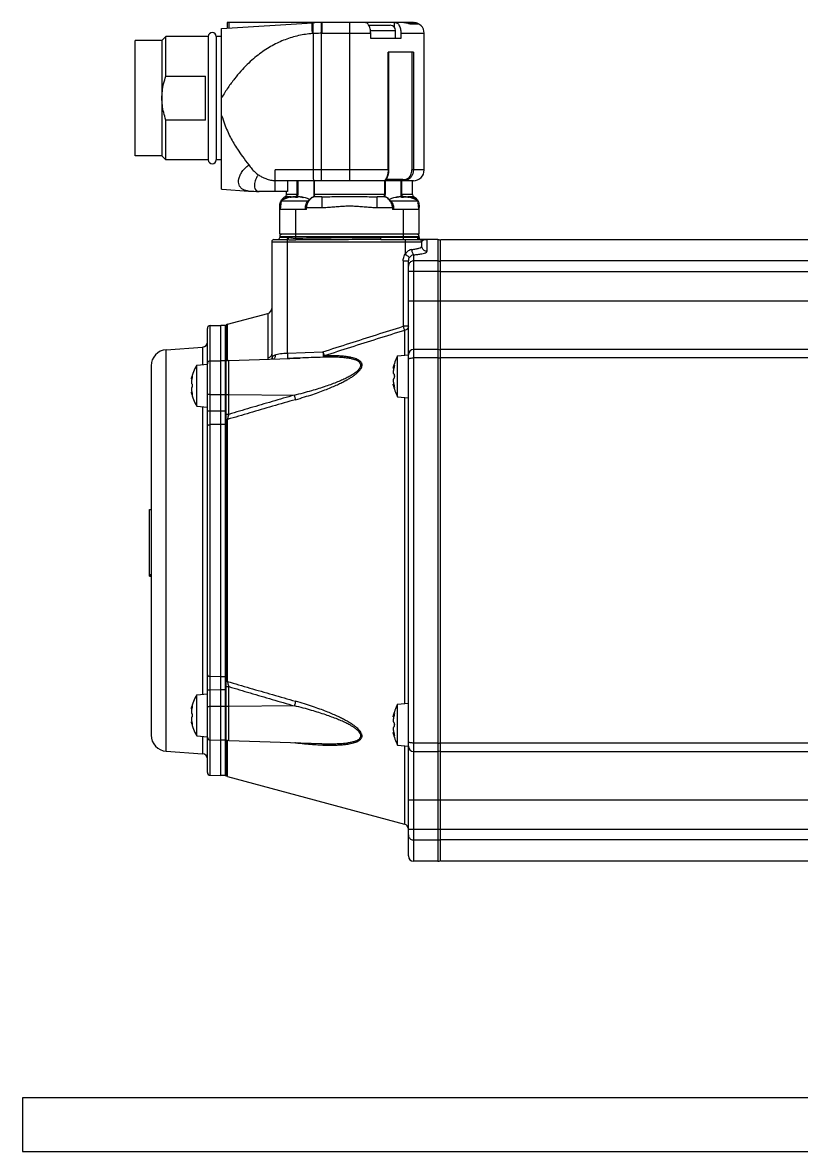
# Model space of a CAD drawing. Header units: millimetres. Extents: x -3388 to 4307, y 243 to 4457.
# Drawn here: x -305.5 to -160.1, y 1055.5 to 1266.1 of the extents above; entities that cross this region are included whole.
import ezdxf

# ---------------------------------------------------------------- set-up
doc = ezdxf.new("R2010")
doc.units = ezdxf.units.MM

msp = doc.modelspace()

# ---------------------------------------------------------------- linework, layer by layer
at = {"color": 7, "linetype": 'Continuous'}
for p, q in [((-268.34949, 1264.99707), (-251.42124, 1266.04027)), ((-235.93513, 1266.09707), (-267.34949, 1266.09707)), ((-267.34949, 1266.09707), (-267.34949, 1265.05882)), ((-232.5495, 1266.09707), (-235.90874, 1266.09707)), ((-268.34949, 1234.99727), (-268.34949, 1264.99707)), ((-240.87449, 1265.59707), (-236.8745, 1265.59707)), ((-240.53101, 1263.09707), (-240.53101, 1264.09707)), ((-235.87449, 1263.09707), (-235.87449, 1264.59707)), ((-234.90185, 1264.09707), (-234.90185, 1263.09707)), ((-231.77237, 1265.86931), (-233.18244, 1265.86931)), ((-230.54949, 1238.59707), (-230.54949, 1264.09707)), ((-279.49949, 1262.74707), (-284.49949, 1262.74707)), ((-284.49949, 1241.24707), (-284.49949, 1262.74707)), ((-279.49949, 1262.74707), (-278.74949, 1263.49707)), ((-279.49949, 1262.74707), (-279.49949, 1241.24707)), ((-270.84949, 1263.49707), (-278.74949, 1263.49707)), ((-278.74949, 1256.0821), (-278.74949, 1263.49707)), ((-270.84949, 1263.49707), (-270.84949, 1240.49707)), ((-268.34949, 1263.49707), (-269.34949, 1263.49707)), ((-269.34949, 1263.49707), (-269.34949, 1240.49707)), ((-234.90185, 1263.09707), (-240.53101, 1263.09707)), ((-232.56357, 1260.59707), (-237.27896, 1260.59707)), ((-237.18248, 1260.59707), (-237.18248, 1238.59707)), ((-278.74949, 1256.0821), (-271.34949, 1256.0821)), ((-271.34949, 1247.91204), (-271.34949, 1256.0821)), ((-271.34949, 1247.91204), (-278.74949, 1247.91204)), ((-278.74949, 1240.49707), (-278.74949, 1247.91204)), ((-279.49949, 1241.24707), (-284.49949, 1241.24707)), ((-279.49949, 1241.24707), (-278.74949, 1240.49707)), ((-270.84949, 1240.49707), (-278.74949, 1240.49707)), ((-268.34949, 1240.49707), (-269.34949, 1240.49707)), ((-258.34949, 1234.59707), (-258.34951, 1238.59707)), ((-237.94817, 1236.59707), (-258.34949, 1236.59707)), ((-256.07803, 1236.59707), (-256.07803, 1234.59707)), ((-237.83465, 1236.62386), (-234.9098, 1236.62386)), ((-232.54968, 1236.59707), (-234.74666, 1236.59707)), ((-232.74949, 1233.99707), (-232.74949, 1236.59707)), ((-268.27261, 1234.99195), (-263.34463, 1234.66349)), ((-256.07803, 1234.59707), (-261.34949, 1234.59707)), ((-256.24949, 1233.99707), (-256.24949, 1234.59707)), ((-257.25951, 1232.84707), (-257.39949, 1231.24707)), ((-257.25951, 1232.84707), (-252.18195, 1232.84707)), ((-255.49949, 1233.59707), (-254.78268, 1233.59707)), ((-255.34439, 1233.50722), (-255.34439, 1233.56548)), ((-253.4546, 1233.50722), (-253.4546, 1233.56548)), ((-249.65919, 1233.59707), (-251.12958, 1233.59707)), ((-237.86923, 1233.59707), (-239.3398, 1233.59707)), ((-236.8172, 1232.84707), (-231.73948, 1232.84707)), ((-235.54439, 1233.50722), (-235.54439, 1233.56548)), ((-234.21631, 1233.59707), (-233.49949, 1233.59707)), ((-233.6546, 1233.50722), (-233.6546, 1233.56548)), ((-231.73948, 1232.84707), (-231.59949, 1231.24707)), ((-257.49949, 1226.59707), (-257.49949, 1231.87653)), ((-252.53067, 1231.24707), (-257.49949, 1231.24707)), ((-252.73067, 1231.24707), (-252.73067, 1231.59707)), ((-231.49949, 1231.24707), (-236.46832, 1231.24707)), ((-236.26832, 1231.59707), (-236.26832, 1231.24707)), ((-231.49949, 1226.59707), (-231.49949, 1231.87653)), ((-257.5, 1226.19707), (-257.5, 1225.99707)), ((-231.49949, 1226.59707), (-257.49949, 1226.59707)), ((-231.5, 1225.93869), (-231.5, 1226.19707)), ((-259, 1225.19707), (-259, 1204.30003)), ((-258.6, 1225.59707), (-256.21569, 1225.59707)), ((-238.63246, 1225.59707), (-231.30581, 1225.59707)), ((-228, 1225.59707), (-231.1, 1225.59707)), ((-231, 1224.39967), (-231, 1225.19707)), ((-65, 1225.57194), (-227.5, 1225.57194)), ((-227.5, 1109.62244), (-227.5, 1225.57169)), ((-233.5, 1110.59731), (-233.5, 1221.65809)), ((-267.25882, 1209.79567), (-259.74118, 1211.81001)), ((-271, 1126.14961), (-271, 1209.04453)), ((-270.51309, 1209.54436), (-268.5, 1209.59707)), ((-267.69476, 1209.57598), (-268.5, 1209.59707)), ((-268.5, 1125.59707), (-268.5, 1209.59707)), ((-267.25882, 1209.79567), (-267.5, 1209.69577)), ((-267.5, 1125.49872), (-267.5, 1209.69542)), ((-278.70927, 1205.05798), (-271.93024, 1205.53202)), ((-228, 1205.09707), (-232.5, 1205.09707)), ((-65.5, 1205.09707), (-227.5, 1205.09707)), ((-270.51309, 1202.94995), (-268.5, 1203.00266)), ((-267.69476, 1202.98158), (-268.5, 1203.00266)), ((-267.0349, 1203.03636), (-253.68538, 1203.50254)), ((-256.07853, 1204.41836), (-249.43801, 1204.64962)), ((-235.5, 1203.92209), (-233.5, 1204.09707)), ((-235.5, 1196.27205), (-235.5, 1203.92209)), ((-281.5, 1202.06529), (-281.5, 1133.12885)), ((-273, 1202.18124), (-271, 1202.35621)), ((-273, 1194.53119), (-273, 1202.18124)), ((-236.21948, 1201.58527), (-236.33404, 1201.58527)), ((-273.90906, 1199.59413), (-273.99279, 1199.59413)), ((-236.21948, 1198.60887), (-236.33404, 1198.60887)), ((-273.90907, 1197.1183), (-273.99279, 1197.1183)), ((-273, 1194.53119), (-271, 1194.35621)), ((-235.5, 1196.27205), (-233.5, 1196.09707)), ((-281.8, 1175.24477), (-281.5, 1175.24477)), ((-281.8, 1163.09707), (-281.8, 1175.24477)), ((-281.8, 1163.09707), (-281.5, 1163.09707)), ((-281.8, 1162.7704), (-281.8, 1163.09116)), ((-281.8, 1162.99491), (-281.5, 1162.99491)), ((-281.8, 1162.91521), (-281.5, 1162.91521)), ((-281.8, 1162.85249), (-281.5, 1162.85249)), ((-281.8, 1162.80716), (-281.5, 1162.80716)), ((-281.8, 1162.77965), (-281.5, 1162.77965)), ((-281.8, 1162.7704), (-281.5, 1162.7704)), ((-273, 1140.66295), (-271, 1140.83792)), ((-273, 1133.0129), (-273, 1140.66295)), ((-273.90906, 1138.07584), (-273.99279, 1138.07584)), ((-235.5, 1138.92209), (-233.5, 1139.09707)), ((-235.5, 1131.27205), (-235.5, 1138.92209)), ((-273.90907, 1135.60001), (-273.99279, 1135.60001)), ((-236.21948, 1136.58527), (-236.33404, 1136.58527)), ((-236.21948, 1133.60887), (-236.33404, 1133.60887)), ((-273, 1133.0129), (-271, 1132.83792)), ((-270.51309, 1132.24419), (-268.5, 1132.19148)), ((-267.69476, 1132.21256), (-268.5, 1132.19148)), ((-267.0349, 1132.15778), (-249.73033, 1131.55349)), ((-249.7178, 1131.55305), (-249.71595, 1131.55299)), ((-235.5, 1131.27205), (-233.5, 1131.09707)), ((-278.70927, 1130.13615), (-271.93024, 1129.66212)), ((-232.5, 1130.09707), (-228, 1130.09707)), ((-227.5, 1130.09707), (-65.5, 1130.09707)), ((-270.51309, 1125.64978), (-268.5, 1125.59707)), ((-267.69476, 1125.61816), (-268.5, 1125.59707)), ((-267.25883, 1125.39847), (-267.5, 1125.49837)), ((-267.25883, 1125.39847), (-234.24118, 1116.55142)), ((-228, 1109.59707), (-232.5, 1109.59707)), ((-65, 1109.6222), (-227.5, 1109.6222))]:
    msp.add_line(p, q, dxfattribs=at)
at = {"color": 9, "linetype": 'Continuous'}
for p, q in [((-266.9449, 1265.08363), (-266.9449, 1266.09707)), ((-249.576, 1264.09707), (-249.576, 1266.09707)), ((-244.49949, 1266.09707), (-244.49949, 1236.59707)), ((-236.05991, 1265.17406), (-236.05991, 1266.09707)), ((-233.77802, 1266.03376), (-233.77802, 1266.09707)), ((-233.62931, 1265.99664), (-233.6304, 1265.9929)), ((-232.57001, 1266.09707), (-232.57001, 1265.86931)), ((-232.35897, 1265.86931), (-232.33359, 1266.08308)), ((-251.29612, 1264.05015), (-251.29612, 1238.59707)), ((-249.70174, 1236.59707), (-249.70174, 1264.09698)), ((-249.576, 1264.09703), (-240.53101, 1264.09707)), ((-240.56506, 1264.59707), (-235.87449, 1264.59707)), ((-234.90185, 1264.09707), (-230.54949, 1264.09707)), ((-231.62322, 1265.82912), (-233.04981, 1265.82912)), ((-237.27896, 1238.59707), (-237.27896, 1260.59707)), ((-232.84602, 1260.59707), (-232.84602, 1238.59707)), ((-232.56357, 1260.59707), (-232.56357, 1238.59707)), ((-237.18248, 1238.59707), (-258.34951, 1238.59707)), ((-230.54949, 1238.59707), (-232.84602, 1238.59707)), ((-254.23582, 1233.99707), (-254.23582, 1236.59707)), ((-254.08919, 1233.99707), (-254.08919, 1236.59707)), ((-251.16434, 1236.59707), (-251.16434, 1233.99707)), ((-251.07722, 1236.59707), (-251.07722, 1233.99707)), ((-237.92177, 1233.99707), (-237.92177, 1236.59848)), ((-237.83465, 1236.62386), (-237.83465, 1233.99707)), ((-234.51098, 1236.79707), (-237.69224, 1236.79707)), ((-234.9098, 1236.62386), (-234.9098, 1233.99707)), ((-234.76317, 1236.59848), (-234.76317, 1233.99707)), ((-254.23582, 1233.99707), (-256.24949, 1233.99707)), ((-255.58698, 1233.46536), (-255.58698, 1233.49883)), ((-255.49084, 1233.52638), (-255.49084, 1233.47789)), ((-254.08919, 1233.99707), (-254.23582, 1233.99709)), ((-253.30815, 1233.47785), (-253.30815, 1233.52638)), ((-253.21201, 1233.49883), (-253.21201, 1233.46533)), ((-237.83465, 1233.99707), (-251.16434, 1233.99707)), ((-249.65919, 1233.59707), (-249.65919, 1231.59707)), ((-239.33978, 1231.59707), (-239.33978, 1233.59707)), ((-235.78698, 1233.46536), (-235.78698, 1233.49883)), ((-235.69084, 1233.52638), (-235.69084, 1233.47789)), ((-232.74949, 1233.99707), (-234.9098, 1233.99707)), ((-233.50815, 1233.47785), (-233.50815, 1233.52638)), ((-233.41201, 1233.49883), (-233.41201, 1233.46533)), ((-257.49949, 1231.59707), (-257.36887, 1231.59707)), ((-254.5, 1225.88064), (-254.49949, 1231.24707)), ((-252.73067, 1231.59707), (-249.65919, 1231.59707)), ((-252.53067, 1231.24707), (-252.53067, 1231.59707)), ((-239.3398, 1231.59707), (-236.26832, 1231.59707)), ((-236.46832, 1231.59707), (-236.46832, 1231.24707)), ((-234.49949, 1231.24707), (-234.5, 1225.59707)), ((-231.63012, 1231.59707), (-231.49949, 1231.59707)), ((-257.5, 1226.19707), (-231.5, 1226.19707)), ((-256.01386, 1225.99707), (-257.5, 1225.99707)), ((-231.83596, 1225.99707), (-238.63246, 1225.99679)), ((-238.63246, 1225.59707), (-238.63246, 1225.99707)), ((-259, 1225.19707), (-231, 1225.19707)), ((-256.07853, 1204.41836), (-256.07853, 1225.19707)), ((-254.49997, 1225.88064), (-254.49458, 1225.53893)), ((-234.07853, 1225.19707), (-234.07853, 1222.87144)), ((-230, 1223.41291), (-230, 1225.59707)), ((-228, 1225.59707), (-228, 1109.59707)), ((-232.5, 1109.59707), (-232.5, 1222.76415)), ((-234.47382, 1221.65809), (-233.5, 1221.65809)), ((-234.47382, 1221.65808), (-234.47382, 1209.42812)), ((-233.5, 1219.68431), (-227.5, 1219.68431)), ((-228, 1221.6363), (-232.5, 1221.6363)), ((-65.5, 1221.61117), (-227.5, 1221.61117)), ((-227.5, 1219.65918), (-65, 1219.65918)), ((-65, 1214.09707), (-233.5, 1214.09707)), ((-259.74118, 1211.81001), (-259.74118, 1203.51531)), ((-270.51309, 1125.64978), (-270.51309, 1209.54436)), ((-267.69476, 1209.57598), (-267.69476, 1125.61816)), ((-267.25882, 1203.00196), (-267.25882, 1209.79567)), ((-233.5, 1209.42836), (-234.47382, 1209.42836)), ((-234.24118, 1208.65155), (-234.24118, 1204.03222)), ((-278.70927, 1130.13615), (-278.70927, 1205.05798)), ((-271.93024, 1205.53202), (-271.93024, 1202.27483)), ((-267.0349, 1192.99057), (-267.0349, 1203.03636)), ((-228, 1203.53265), (-232.5, 1203.53265)), ((-65.5, 1203.53265), (-227.5, 1203.53265)), ((-236.18356, 1201.73171), (-236.29691, 1201.73171)), ((-236.19476, 1202.07258), (-236.12297, 1202.07258)), ((-273.87802, 1199.74058), (-273.95682, 1199.74058)), ((-273.87802, 1200.01532), (-273.82774, 1200.01532)), ((-273.95682, 1196.97185), (-273.87802, 1196.97185)), ((-273.82777, 1196.6971), (-273.87802, 1196.6971)), ((-270.51309, 1196.72221), (-268.5, 1196.70857)), ((-268.5, 1196.70857), (-267.69476, 1196.71402)), ((-267.0349, 1196.69984), (-254.78138, 1196.58909)), ((-236.29691, 1198.46243), (-236.18356, 1198.46243)), ((-236.12287, 1198.12156), (-236.19476, 1198.12156)), ((-271.93024, 1194.4376), (-271.93024, 1140.75654)), ((-234.24118, 1196.16191), (-234.24118, 1139.03222)), ((-268.5, 1193.56208), (-270.51309, 1193.57573)), ((-267.69476, 1193.56754), (-268.5, 1193.56208)), ((-268.5, 1191.10639), (-270.51309, 1191.07688)), ((-267.69476, 1191.09459), (-268.5, 1191.10639)), ((-267.25882, 1143.1557), (-267.25882, 1192.03855)), ((-270.51309, 1144.11726), (-268.5, 1144.08775)), ((-268.5, 1144.08775), (-267.69476, 1144.09955)), ((-267.0349, 1132.15778), (-267.0349, 1142.2038)), ((-270.51309, 1141.61841), (-268.5, 1141.63206)), ((-268.5, 1141.63206), (-267.69476, 1141.6266)), ((-273.87802, 1138.22229), (-273.95682, 1138.22229)), ((-273.87802, 1138.49703), (-273.82774, 1138.49703)), ((-268.5, 1138.48557), (-270.51309, 1138.47193)), ((-267.69476, 1138.48012), (-268.5, 1138.48557)), ((-254.78064, 1138.60505), (-267.0349, 1138.4943)), ((-273.95682, 1135.45356), (-273.87802, 1135.45356)), ((-236.18356, 1136.73171), (-236.29691, 1136.73171)), ((-236.19476, 1137.07258), (-236.12297, 1137.07258)), ((-273.82777, 1135.17882), (-273.87802, 1135.17882)), ((-236.29691, 1133.46243), (-236.18356, 1133.46243)), ((-271.93024, 1132.91931), (-271.93024, 1129.66212)), ((-267.25883, 1125.39847), (-267.25883, 1132.19218)), ((-236.12287, 1133.12156), (-236.19476, 1133.12156)), ((-234.24118, 1131.16191), (-234.24118, 1116.55142)), ((-228, 1131.66149), (-232.5, 1131.66149)), ((-65.5, 1131.66149), (-227.5, 1131.66149)), ((-233.5, 1121.09707), (-65, 1121.09707)), ((-227.5, 1115.50983), (-233.5, 1115.50983)), ((-65, 1115.53496), (-227.5, 1115.53496)), ((-228, 1113.55784), (-232.5, 1113.55784)), ((-65.5, 1113.58297), (-227.5, 1113.58297))]:
    msp.add_line(p, q, dxfattribs=at)
for p, q in [((-45.5, 1065.46307), (-305.5, 1065.46307)), ((-305.5, 1065.46307), (-305.5, 1055.46307)), ((-305.5, 1055.46307), (-45.5, 1055.46307))]:
    msp.add_line(p, q)
at = {"color": 7, "linetype": 'Continuous'}
for centre, radius, start, end in [((-249.576, 1236.09707), 30, 90, 93.5263729), ((-232.54949, 1264.09707), 2, 0, 90), ((-270.09949, 1263.49707), 0.75, 0, 180), ((-236.87449, 1264.59707), 1, 0, 90), ((-270.09949, 1240.49707), 0.75, 180, 0), ((-232.54949, 1238.59707), 2, 270, 0), ((-261.34949, 1264.59707), 30, 266.1867677, 270), ((-255.49949, 1231.59707), 2, 153.6269051, 180), ((-254.39949, 1228.13475), 5.51231, 99.8701103, 121.2545789), ((-255.49949, 1231.59707), 2, 90, 132.6173678), ((-256.64949, 1233.99707), 0.4, 297.7685291, 0), ((-254.39949, 1228.13475), 5.51231, 63.8233816, 80.1298897), ((-234.59949, 1228.13475), 5.51231, 99.8701103, 116.1733781), ((-234.59949, 1228.13475), 5.51231, 58.7454211, 80.1298897), ((-233.49949, 1231.59707), 2, 47.3791461, 90), ((-232.34949, 1233.99707), 0.4, 180, 242.2314709), ((-233.49949, 1231.59707), 2, 360, 26.3766366), ((-257.9, 1225.99707), 0.4, 270, 0), ((-257.1, 1226.19707), 0.4, 90.0001541, 180), ((-231.9, 1226.19707), 0.4, 0, 90), ((-231.1, 1225.99707), 0.4, 180, 270), ((-231.1, 1225.93869), 0.4, 179.9999959, 247.9756872), ((-258.6, 1225.19707), 0.4, 90, 180), ((-231.4, 1225.19707), 0.4, 0, 77.5076612), ((-228, 1224.59707), 1, 60, 90), ((-260, 1212.77594), 1, 285.0000102, 0), ((-270.5, 1209.04453), 0.5, 91.5000758, 180), ((-267.7, 1209.37605), 0.2, 0, 88.499895), ((-278.5, 1202.06529), 3, 94, 180), ((-272, 1206.52958), 1, 273.9999969, 359.9999557), ((-232.5, 1204.09707), 1, 90, 180), ((-228, 1204.09707), 1, 60, 90), ((-270.5, 1202.45012), 0.5, 91.5000031, 180), ((-267.7, 1202.78164), 0.2, 0, 88.4999933), ((-267, 1202.03697), 1, 92.0000212, 120), ((-228.47368, 1200.09707), 8, 151.4368009, 169.2791334), ((-266.89964, 1198.35621), 7.20036, 147.9116467, 170.1002867), ((-228.47368, 1200.09707), 8, 190.7208666, 208.5631991), ((-266.89964, 1198.35621), 7.20036, 189.8997133, 212.0883533), ((-266.89964, 1136.83792), 7.20036, 147.9116467, 170.1002867), ((-228.47368, 1135.09707), 8, 151.4368009, 169.2791334), ((-266.89964, 1136.83792), 7.20036, 189.8997133, 212.0883533), ((-228.47368, 1135.09707), 8, 190.7208666, 208.5631991), ((-278.5, 1133.12885), 3, 180, 266), ((-270.5, 1132.74402), 0.5, 180, 268.4999969), ((-267.7, 1132.4125), 0.2, 271.5000067, 0), ((-267, 1133.15717), 1, 240, 267.9999788), ((-272, 1128.66455), 1, 0.0000443, 86.0000031), ((-232.5, 1131.09707), 1, 180.0000326, 270), ((-228, 1131.09707), 1, 270, 296.4544101), ((-270.5, 1126.14961), 0.5, 180, 268.4999661), ((-267.7, 1125.81809), 0.2, 271.5001075, 0), ((-234.5, 1115.5855), 1, 0, 75), ((-232.5, 1110.59707), 1, 180.0000283, 270), ((-228, 1110.59707), 1, 270, 300)]:
    msp.add_arc(centre, radius, start, end, dxfattribs=at)
at = {"color": 9, "linetype": 'Continuous'}
for points in [[(-251.4045, 1264.04239), (-251.43902, 1264.54605), (-251.46234, 1265.01678), (-251.47303, 1265.42851), (-251.46996, 1265.75298), (-251.45251, 1265.9648), (-251.42124, 1266.04027)], [(-251.30511, 1266.04723), (-251.32579, 1265.99575), (-251.33963, 1265.84713), (-251.346, 1265.60905), (-251.34458, 1265.29339), (-251.33544, 1264.91567), (-251.31903, 1264.49438), (-251.29613, 1264.05015)], [(-249.70174, 1264.09679), (-249.70374, 1264.53999), (-249.70559, 1264.95084), (-249.70726, 1265.32285), (-249.70869, 1265.64046), (-249.7098, 1265.88769), (-249.71049, 1266.04343), (-249.71072, 1266.09676)], [(-233.6304, 1265.99286), (-233.86203, 1266.05032), (-234.10129, 1266.08531), (-234.34506, 1266.09707)], [(-233.35139, 1265.90289), (-233.4018, 1265.91951), (-233.51133, 1265.9555), (-233.6304, 1265.99286)], [(-231.78309, 1265.92991), (-231.93591, 1265.99201), (-232.11849, 1266.04517), (-232.33359, 1266.08308)], [(-231.62322, 1265.82912), (-231.62951, 1265.84156), (-231.68615, 1265.87931), (-231.78309, 1265.92991)], [(-251.4045, 1264.04239), (-252.69527, 1263.89614), (-253.97761, 1263.65792), (-255.24517, 1263.32773), (-256.49154, 1262.9062), (-257.71258, 1262.39386), (-258.91192, 1261.7875), (-260.0944, 1261.08115), (-261.26435, 1260.26658), (-262.42736, 1259.33182), (-263.5899, 1258.26036), (-264.7588, 1257.03038), (-265.94298, 1255.61126), (-267.14377, 1253.97413), (-268.3495, 1252.10598)], [(-251.29612, 1264.05015), (-251.33207, 1264.04785), (-251.3682, 1264.0452), (-251.4045, 1264.04239)], [(-249.70174, 1264.09679), (-250.26212, 1264.08955), (-250.78755, 1264.07387), (-251.29612, 1264.05015)], [(-249.70174, 1264.09698), (-249.65976, 1264.09698), (-249.61784, 1264.09698), (-249.576, 1264.09703)], [(-233.21966, 1265.86176), (-233.3041, 1265.88758), (-233.35139, 1265.90289)], [(-233.04981, 1265.82912), (-233.09282, 1265.83253), (-233.14921, 1265.84328), (-233.21966, 1265.86176)], [(-233.18221, 1265.86929), (-233.13638, 1265.86476), (-233.04982, 1265.82912)], [(-231.7724, 1265.86932), (-231.74146, 1265.8677), (-231.62322, 1265.82912)], [(-268.3495, 1248.77147), (-267.81528, 1247.18948), (-267.28177, 1245.8705), (-266.7029, 1244.66762), (-266.10097, 1243.58907), (-265.38523, 1242.4564), (-264.44997, 1241.118), (-263.2795, 1239.52785)], [(-263.34463, 1234.66349), (-263.95641, 1234.77346), (-264.47946, 1235.01988), (-264.84836, 1235.35938), (-265.09382, 1235.80235), (-265.19647, 1236.34306), (-265.13786, 1236.95415), (-264.90841, 1237.61691), (-264.50718, 1238.29694), (-263.94671, 1238.95428), (-263.2795, 1239.52785)], [(-263.2795, 1239.52785), (-262.70317, 1238.79882), (-262.15354, 1238.21858), (-261.51449, 1237.70167)], [(-251.29612, 1238.59707), (-251.29346, 1238.15203), (-251.2856, 1237.7293), (-251.27293, 1237.35009), (-251.2561, 1237.03341), (-251.23595, 1236.79513), (-251.21348, 1236.64721), (-251.18983, 1236.59707)], [(-237.27896, 1238.59707), (-237.28772, 1238.3456), (-237.31362, 1238.09771), (-237.35526, 1237.85796), (-237.41032, 1237.63072), (-237.4756, 1237.42026), (-237.54736, 1237.23027), (-237.62168, 1237.06357), (-237.69485, 1236.92191), (-237.76375, 1236.80581), (-237.82598, 1236.71504), (-237.87916, 1236.64973), (-237.92073, 1236.61029), (-237.94817, 1236.59707)], [(-234.51098, 1236.79707), (-234.11878, 1236.83568), (-233.68903, 1236.99203), (-233.31806, 1237.2801), (-233.05191, 1237.6699), (-232.90097, 1238.10065), (-232.84602, 1238.59707)], [(-232.56357, 1238.59707), (-232.57679, 1238.34582), (-232.61655, 1238.0981), (-232.6827, 1237.85851), (-232.77471, 1237.63147), (-232.89155, 1237.4211), (-233.03148, 1237.23115), (-233.19212, 1237.06457), (-233.37135, 1236.9228), (-233.56755, 1236.80633), (-233.7802, 1236.71512), (-234.00837, 1236.64958), (-234.25061, 1236.61017), (-234.50536, 1236.59707)], [(-261.51449, 1237.70166), (-261.83363, 1237.15431), (-262.06706, 1236.59724), (-262.20226, 1236.06104), (-262.23198, 1235.57508), (-262.15469, 1235.16595), (-261.97453, 1234.85613), (-261.70122, 1234.66283), (-261.34949, 1234.59707)], [(-261.51449, 1237.70167), (-260.90157, 1237.34393), (-260.08766, 1236.9752), (-259.21821, 1236.71517), (-258.34951, 1236.59723)], [(-234.51098, 1236.79707), (-234.51057, 1236.72166), (-234.5094, 1236.65792), (-234.50758, 1236.61324), (-234.50536, 1236.59707)], [(-255.4995, 1233.59707), (-255.88113, 1233.60533), (-256.21732, 1233.62508), (-256.42864, 1233.64314)], [(-255.45629, 1233.5442), (-255.45864, 1233.55064), (-255.46984, 1233.57413), (-255.48149, 1233.58892), (-255.49949, 1233.59705)], [(-254.78269, 1233.59707), (-254.60347, 1233.62262), (-254.44479, 1233.69088), (-254.33194, 1233.77999), (-254.25831, 1233.88954), (-254.23582, 1233.99707)], [(-254.77044, 1233.56081), (-254.77419, 1233.58185), (-254.78269, 1233.59707)], [(-254.46272, 1233.4652), (-254.37207, 1233.5159), (-254.22042, 1233.65097), (-254.12117, 1233.82131), (-254.08919, 1233.99707)], [(-251.12956, 1233.59707), (-251.20588, 1233.584), (-251.29881, 1233.54371), (-251.40875, 1233.47476), (-251.535, 1233.3759), (-251.67654, 1233.24609), (-251.82938, 1233.08617), (-251.98697, 1232.89972), (-252.1368, 1232.6964), (-252.26572, 1232.4896), (-252.36813, 1232.28899), (-252.443, 1232.10032), (-252.49294, 1231.92376), (-252.52109, 1231.75717), (-252.53067, 1231.59707)], [(-251.16434, 1233.99707), (-251.16155, 1233.82487), (-251.1549, 1233.6611), (-251.15213, 1233.59623)], [(-251.07722, 1233.99707), (-251.06969, 1233.88561), (-251.04812, 1233.77716), (-251.02017, 1233.68965), (-250.99054, 1233.62255), (-250.9812, 1233.60271)], [(-250.9812, 1233.60271), (-250.97086, 1233.59707)], [(-249.65919, 1233.59707), (-248.51476, 1233.60533), (-247.1001, 1233.62508), (-245.40724, 1233.64314), (-243.59029, 1233.64313), (-241.89859, 1233.62508), (-240.48407, 1233.60533), (-239.3398, 1233.59707)], [(-238.02813, 1233.59707), (-238.00842, 1233.62262), (-237.99556, 1233.65324)], [(-237.99556, 1233.65324), (-237.97835, 1233.69088), (-237.95013, 1233.77999), (-237.92878, 1233.88954), (-237.92177, 1233.99707)], [(-236.46832, 1231.59707), (-236.47778, 1231.75614), (-236.50591, 1231.92317), (-236.55615, 1232.10079), (-236.63145, 1232.29028), (-236.7339, 1232.49072), (-236.86325, 1232.69796), (-237.01315, 1232.90114), (-237.17084, 1233.08753), (-237.32386, 1233.24747), (-237.46494, 1233.37671), (-237.59074, 1233.47511), (-237.70028, 1233.54376), (-237.79303, 1233.58398), (-237.86943, 1233.59707)], [(-237.84669, 1233.59637), (-237.84456, 1233.65097)], [(-237.84456, 1233.65097), (-237.83756, 1233.82131), (-237.83465, 1233.99707)], [(-234.9098, 1233.99707), (-234.87912, 1233.82487), (-234.78679, 1233.6611), (-234.64535, 1233.52846), (-234.53498, 1233.46439)], [(-234.76317, 1233.99707), (-234.73899, 1233.88561), (-234.66434, 1233.77716), (-234.55214, 1233.68965), (-234.3953, 1233.62255), (-234.2163, 1233.59707)], [(-234.22855, 1233.56081), (-234.22482, 1233.58176), (-234.2163, 1233.59707)], [(-233.4995, 1233.59705), (-233.5175, 1233.58892), (-233.52915, 1233.57413), (-233.54035, 1233.55064), (-233.5427, 1233.54419)], [(-233.49949, 1233.59707), (-233.11786, 1233.60533), (-232.78167, 1233.62508), (-232.57035, 1233.64314)], [(-249.65919, 1231.59707), (-248.62474, 1231.63097), (-247.5049, 1231.71622), (-246.41076, 1231.80855), (-245.42173, 1231.86979), (-244.4996, 1231.89053), (-243.57751, 1231.8698), (-242.58851, 1231.80857), (-241.4943, 1231.71624), (-240.37433, 1231.63098), (-239.3398, 1231.59707)], [(-256.01386, 1225.99707), (-256.02931, 1225.8436), (-256.07298, 1225.71423), (-256.13827, 1225.62768), (-256.21571, 1225.59707)], [(-255.88526, 1225.99378), (-255.90312, 1225.84805), (-255.94372, 1225.7229), (-256.00153, 1225.63471), (-256.06901, 1225.59543)], [(-256.01386, 1225.99707), (-255.97138, 1225.99671), (-255.92851, 1225.99562), (-255.88526, 1225.99378)], [(-255.88526, 1225.99378), (-255.42992, 1225.94812), (-254.97295, 1225.89734), (-254.5, 1225.88079)], [(-254.5, 1225.88064), (-249.21105, 1225.94739), (-243.92182, 1225.98601), (-238.63246, 1225.99679)], [(-231.83596, 1225.99707), (-231.80975, 1225.84628), (-231.73588, 1225.71875), (-231.62064, 1225.62939), (-231.48076, 1225.59707)], [(-231.83596, 1225.99707), (-231.74802, 1225.99521), (-231.67345, 1225.98916), (-231.61202, 1225.97813)], [(-231.61202, 1225.97813), (-231.54972, 1225.95907), (-231.5, 1225.93869)], [(-231.61202, 1225.97813), (-231.57421, 1225.79944), (-231.46786, 1225.66245), (-231.39385, 1225.61558)], [(-256.21571, 1225.59707), (-256.16703, 1225.59689), (-256.11812, 1225.59635), (-256.06901, 1225.59543)], [(-256.07853, 1225.19707), (-256.07782, 1225.34173), (-256.07579, 1225.46681), (-256.07271, 1225.55537), (-256.07162, 1225.58205)], [(-256.07162, 1225.58205), (-256.06901, 1225.59543)], [(-256.06901, 1225.59543), (-255.54052, 1225.57205), (-255.0243, 1225.54694), (-254.49379, 1225.53892)], [(-238.63243, 1225.59707), (-244.0027, 1225.59086), (-249.29009, 1225.57193), (-254.49379, 1225.53892)], [(-234.06806, 1225.59707), (-234.07207, 1225.56662), (-234.07546, 1225.47991), (-234.07773, 1225.35014), (-234.07853, 1225.19707)], [(-232.875, 1223.74698), (-232.13903, 1223.8531), (-231.53764, 1224.00772), (-231.14252, 1224.19481), (-231, 1224.39967)], [(-231.39385, 1225.61558), (-231.31348, 1225.5876)], [(-230.80056, 1225.43849), (-230.90676, 1225.36491), (-231, 1225.19706)], [(-230, 1223.41291), (-230.30804, 1223.46089), (-230.57799, 1223.59443), (-230.79955, 1223.80702), (-230.94752, 1224.0842), (-231, 1224.39967)], [(-230, 1225.59707), (-230.37026, 1225.56842), (-230.6656, 1225.49493), (-230.80056, 1225.43849)], [(-234.47382, 1221.65808), (-234.43047, 1222.07955), (-234.30292, 1222.48092), (-234.07853, 1222.87144)], [(-232.875, 1223.74698), (-233.21667, 1223.66458), (-233.52016, 1223.50376), (-233.81853, 1223.24), (-234.07853, 1222.87144)], [(-234.07853, 1222.87144), (-233.79611, 1222.66294), (-233.55424, 1222.4819), (-233.3824, 1222.35043), (-233.30235, 1222.28513)], [(-233.30235, 1222.28514), (-233.40924, 1222.09596), (-233.47543, 1221.89008), (-233.5, 1221.65809)], [(-232.5, 1222.76415), (-232.78205, 1222.68758), (-233.06996, 1222.52474), (-233.30235, 1222.28514)], [(-232.87502, 1223.74698), (-232.83057, 1223.40796), (-232.7481, 1223.11285), (-232.63342, 1222.88633), (-232.5, 1222.76418)], [(-232.5, 1222.76415), (-231.70877, 1222.84363), (-231.01466, 1222.95597), (-230.46708, 1223.09543), (-230.11705, 1223.2533), (-230, 1223.41291)], [(-233.29955, 1221.24649), (-233.44752, 1220.97233), (-233.5, 1220.66031)], [(-232.5, 1221.6363), (-232.80804, 1221.58884), (-233.07799, 1221.45676), (-233.29955, 1221.24649)], [(-228, 1221.6363), (-227.82635, 1221.62147), (-227.65798, 1221.57744), (-227.54224, 1221.52804)], [(-249.43801, 1204.64962), (-244.45585, 1206.26046), (-239.46765, 1207.85333), (-234.47382, 1209.42812)], [(-234.47382, 1209.42836), (-234.38182, 1209.13078), (-234.30159, 1208.86293), (-234.24118, 1208.65149)], [(-233.5, 1209.42836), (-233.55307, 1209.16983), (-233.70665, 1208.93875), (-233.94443, 1208.75963), (-234.24118, 1208.65149)], [(-234.24118, 1208.65155), (-239.3188, 1207.05922), (-244.30718, 1205.47681), (-249.20606, 1203.9039)], [(-259, 1204.30002), (-259.05326, 1204.03843), (-259.20666, 1203.80546), (-259.44396, 1203.6248), (-259.74118, 1203.51531)], [(-259.74118, 1203.51531), (-259.72945, 1203.30185), (-259.72826, 1203.29149)], [(-258.92116, 1203.66376), (-258.99946, 1203.42158), (-259.06303, 1203.31439)], [(-259, 1204.30002), (-258.99109, 1204.08087), (-258.96469, 1203.86864), (-258.92116, 1203.66388)], [(-258.92116, 1203.66376), (-258.95176, 1203.36093), (-258.96481, 1203.31727)], [(-258.92116, 1203.66388), (-258.79598, 1203.81428), (-258.61545, 1203.95949), (-258.38384, 1204.09636)], [(-258.38379, 1204.09636), (-258.38308, 1203.77106), (-258.47344, 1203.48385), (-258.57959, 1203.32949)], [(-258.38384, 1204.09636), (-257.94887, 1204.2488), (-257.37828, 1204.33779), (-256.75273, 1204.38451), (-256.07853, 1204.41836)], [(-256.07853, 1204.41836), (-256.06894, 1204.10884), (-256.06299, 1203.838), (-256.0609, 1203.6163), (-256.06315, 1203.46926), (-256.06957, 1203.41895)], [(-254.78124, 1196.58909), (-253.08798, 1197.01914), (-251.54538, 1197.44599), (-250.14061, 1197.86885), (-248.8644, 1198.28681), (-247.7085, 1198.69951), (-246.66571, 1199.10719), (-245.72966, 1199.51075), (-244.89647, 1199.91129), (-244.16515, 1200.31023), (-243.53837, 1200.70907), (-243.02457, 1201.10928), (-242.64151, 1201.50909), (-242.41878, 1201.89324), (-242.37032, 1202.24566), (-242.49562, 1202.56639), (-242.79339, 1202.84946), (-243.23869, 1203.08411), (-243.80597, 1203.27275), (-244.48153, 1203.42098), (-245.25959, 1203.53301), (-246.13978, 1203.61139), (-247.12491, 1203.65723), (-248.2192, 1203.67052), (-249.43003, 1203.65035)], [(-254.55732, 1195.73444), (-252.87029, 1196.23841), (-251.35673, 1196.72852), (-250.00111, 1197.20316), (-248.78927, 1197.66147), (-247.70893, 1198.10296), (-246.74978, 1198.52717), (-245.90226, 1198.93406), (-245.1566, 1199.32447), (-244.50597, 1199.6985), (-243.94456, 1200.0562), (-243.46743, 1200.39748), (-243.07031, 1200.7221), (-242.75003, 1201.02887), (-242.50436, 1201.31489), (-242.3294, 1201.57639), (-242.21651, 1201.81386), (-242.15643, 1202.0314), (-242.14321, 1202.23521), (-242.17505, 1202.43101), (-242.25678, 1202.62269), (-242.39491, 1202.81153), (-242.59783, 1202.99504), (-242.87133, 1203.16993), (-243.21914, 1203.33219), (-243.64335, 1203.47888), (-244.1488, 1203.60834), (-244.74058, 1203.71869), (-245.42339, 1203.8078), (-246.20342, 1203.87355), (-247.08792, 1203.91347), (-248.08565, 1203.92474), (-249.20606, 1203.9039)], [(-249.43875, 1204.6496), (-249.34894, 1204.36997), (-249.26907, 1204.11406), (-249.20611, 1203.904)], [(-249.43875, 1204.6496), (-249.43205, 1204.438), (-249.4274, 1204.26001), (-249.42436, 1204.11318), (-249.42257, 1203.99316), (-249.42177, 1203.89572), (-249.42177, 1203.81523), (-249.42252, 1203.75067), (-249.42404, 1203.70029), (-249.42647, 1203.66549), (-249.43004, 1203.65048)], [(-249.20611, 1203.904), (-249.27128, 1203.77065), (-249.34721, 1203.68434), (-249.43003, 1203.65035)], [(-233.5, 1203.31486), (-233.45137, 1203.38195), (-233.39445, 1203.4138)], [(-233.39445, 1203.4138), (-233.31604, 1203.44074), (-233.1006, 1203.489), (-232.8197, 1203.52122), (-232.5, 1203.53265)], [(-228, 1203.53265), (-227.8267, 1203.52936), (-227.65845, 1203.51956), (-227.5, 1203.50347)], [(-271, 1196.85157), (-270.96318, 1196.80284), (-270.85815, 1196.76127), (-270.70037, 1196.73301), (-270.51309, 1196.72221)], [(-267.69476, 1196.71402), (-267.61985, 1196.71834), (-267.55674, 1196.72965), (-267.51473, 1196.74627), (-267.50375, 1196.75586)], [(-267.5, 1196.73436), (-267.42788, 1196.72457)], [(-267.42788, 1196.72457), (-267.35293, 1196.71634), (-267.19652, 1196.70473), (-267.0349, 1196.69984)], [(-254.78138, 1196.58909), (-258.9282, 1195.38377), (-263.01273, 1194.18408), (-267.0349, 1192.99057)], [(-254.55731, 1195.7344), (-254.61435, 1195.99437), (-254.69117, 1196.28794), (-254.78125, 1196.58913)], [(-254.55732, 1195.73444), (-258.86146, 1194.49463), (-263.09535, 1193.26269), (-267.25882, 1192.03855)], [(-270.51309, 1193.57573), (-270.70037, 1193.58653), (-270.85815, 1193.61479), (-270.96318, 1193.65635), (-271, 1193.70509)], [(-267.5, 1193.61929), (-267.51473, 1193.59979), (-267.55674, 1193.58317), (-267.61985, 1193.57186), (-267.69476, 1193.56754)], [(-267.5, 1193.02491), (-267.35293, 1193.00689), (-267.19652, 1192.99528), (-267.0349, 1192.99039)], [(-267.03485, 1192.99058), (-267.12442, 1192.64722), (-267.20224, 1192.31565), (-267.25883, 1192.03842)], [(-271, 1190.79712), (-270.96319, 1190.9025), (-270.85816, 1190.99239), (-270.70038, 1191.05352), (-270.51309, 1191.07688)], [(-267.5, 1190.98267), (-267.51473, 1191.02484), (-267.55674, 1191.06079), (-267.61985, 1191.08524), (-267.69476, 1191.09459)], [(-267.5, 1191.9806), (-267.42269, 1192.00391), (-267.34209, 1192.02325), (-267.25882, 1192.03846)], [(-271, 1144.39703), (-270.96318, 1144.29163), (-270.85815, 1144.20174), (-270.70037, 1144.14062), (-270.51309, 1144.11726)], [(-267.5, 1144.21146), (-267.51472, 1144.16931), (-267.55673, 1144.13335), (-267.61985, 1144.1089), (-267.69476, 1144.09955)], [(-267.25882, 1143.15568), (-267.34201, 1143.17087), (-267.42257, 1143.1902), (-267.5, 1143.21354)], [(-267.5, 1142.16923), (-267.35293, 1142.18725), (-267.19652, 1142.19886), (-267.0349, 1142.20374)], [(-267.25882, 1143.1557), (-263.09593, 1141.93151), (-258.86205, 1140.69957), (-254.55731, 1139.45974)], [(-267.25881, 1143.15564), (-267.2021, 1142.87787), (-267.12426, 1142.5463), (-267.03491, 1142.2038)], [(-267.0349, 1142.2038), (-263.01266, 1141.00982), (-258.92814, 1139.81012), (-254.78064, 1138.60505)], [(-271, 1141.48905), (-270.96318, 1141.53779), (-270.85815, 1141.57935), (-270.70037, 1141.60761), (-270.51309, 1141.61841)], [(-267.69476, 1141.6266), (-267.61985, 1141.62228), (-267.55674, 1141.61097), (-267.51473, 1141.59435), (-267.5, 1141.57485)], [(-270.51309, 1138.47193), (-270.70037, 1138.46113), (-270.85815, 1138.43287), (-270.96318, 1138.3913), (-271, 1138.34256)], [(-267.6565, 1138.47896), (-267.69476, 1138.48012)], [(-267.5, 1138.42837), (-267.51473, 1138.44787), (-267.55674, 1138.46449), (-267.61985, 1138.4758), (-267.6565, 1138.47896)], [(-267.0349, 1138.4943), (-267.19652, 1138.48941), (-267.35293, 1138.4778), (-267.5, 1138.45978)], [(-254.55732, 1139.4597), (-254.61435, 1139.19977), (-254.69117, 1138.9062), (-254.78124, 1138.60505)], [(-249.71595, 1131.55298), (-248.9537, 1131.53205), (-247.80995, 1131.52463), (-246.77573, 1131.54895), (-245.84498, 1131.60442), (-245.01368, 1131.69136), (-244.2805, 1131.81115), (-243.64711, 1131.96649), (-243.12014, 1132.16188), (-242.71445, 1132.40291), (-242.4565, 1132.68875), (-242.3663, 1133.00992), (-242.44466, 1133.36405), (-242.69173, 1133.74764), (-243.09143, 1134.143), (-243.61534, 1134.53808), (-244.24769, 1134.93185), (-244.98126, 1135.32585), (-245.81396, 1135.7215), (-246.74694, 1136.12013), (-247.78407, 1136.52276), (-248.93158, 1136.93025), (-250.19641, 1137.34278), (-251.58646, 1137.75999), (-253.11056, 1138.18098), (-254.78124, 1138.60505)], [(-254.55732, 1131.71077), (-252.88821, 1131.53433), (-251.38922, 1131.40761), (-250.04522, 1131.32455), (-248.84257, 1131.28), (-247.76935, 1131.2696), (-246.81531, 1131.28961), (-245.97064, 1131.33681), (-245.22596, 1131.40863), (-244.57517, 1131.50272), (-244.01207, 1131.61706), (-243.53141, 1131.74987), (-243.12905, 1131.89942), (-242.80192, 1132.06354), (-242.54751, 1132.23865), (-242.36222, 1132.42036), (-242.2379, 1132.60579), (-242.16675, 1132.79505), (-242.14208, 1132.98955), (-242.1624, 1133.19355), (-242.22926, 1133.41299), (-242.34971, 1133.65262), (-242.53279, 1133.91582), (-242.78548, 1134.20212), (-243.11157, 1134.50815), (-243.51316, 1134.83129), (-243.99337, 1135.17065), (-244.55689, 1135.5263), (-245.20861, 1135.8981), (-245.95402, 1136.28595), (-246.80014, 1136.69012), (-247.75644, 1137.11134), (-248.83202, 1137.54945), (-250.03705, 1138.00405), (-251.38353, 1138.47465), (-252.88526, 1138.96039), (-254.55731, 1139.45974)], [(-254.55732, 1131.71077), (-254.69652, 1131.72688)], [(-233.49096, 1131.85011), (-233.5, 1131.87928)], [(-232.5, 1131.66149), (-232.80804, 1131.67208), (-233.07799, 1131.70155), (-233.29955, 1131.74847), (-233.44752, 1131.80965), (-233.49096, 1131.85011)], [(-228, 1131.66149), (-227.82635, 1131.6648), (-227.65798, 1131.67462), (-227.5, 1131.69067)], [(-233.5, 1114.53383), (-233.45137, 1114.23319), (-233.31604, 1113.96972), (-233.1006, 1113.75348), (-232.8197, 1113.60906), (-232.5, 1113.55784)], [(-228, 1113.55784), (-227.82635, 1113.57267), (-227.65798, 1113.6167), (-227.54224, 1113.6661)]]:
    msp.add_spline(points, degree=3, dxfattribs=at)
at = {"color": 7, "linetype": 'Continuous'}
for points in [[(-240.91407, 1265.65336), (-241.11003, 1265.8947), (-241.32961, 1266.04525), (-241.56429, 1266.09707)], [(-235.93513, 1266.09707), (-235.70066, 1266.04534), (-235.48069, 1265.89453), (-235.2842, 1265.65225), (-235.12149, 1265.33201), (-235.00053, 1264.95186), (-234.92642, 1264.53167), (-234.90185, 1264.09707)], [(-234.34577, 1266.09707), (-234.13875, 1266.089), (-233.82343, 1266.04456), (-233.62931, 1265.9966)], [(-233.62931, 1265.99663), (-233.5708, 1265.97928), (-233.46683, 1265.9472), (-233.37303, 1265.91803), (-233.29128, 1265.89385), (-233.22694, 1265.87732), (-233.18748, 1265.87038)], [(-232.57001, 1266.09707), (-232.54513, 1266.09692)], [(-232.54513, 1266.09692), (-232.49104, 1266.09551), (-232.41219, 1266.09085), (-232.36902, 1266.08697)], [(-232.36902, 1266.08697), (-232.33359, 1266.08308)], [(-240.53101, 1264.09707), (-240.55594, 1264.53476), (-240.63058, 1264.95547), (-240.75168, 1265.33454), (-240.91407, 1265.65336)], [(-279.49949, 1251.99707), (-279.41725, 1253.32933), (-279.16914, 1254.68261), (-278.74949, 1256.0821)], [(-278.74949, 1247.91204), (-279.16885, 1249.31039), (-279.4172, 1250.66424), (-279.49949, 1251.99707)], [(-237.18248, 1238.59707), (-237.18294, 1238.54079), (-237.18987, 1238.37196), (-237.20464, 1238.20758), (-237.22648, 1238.04875), (-237.2545, 1237.89643), (-237.28774, 1237.75145), (-237.32515, 1237.61451), (-237.36567, 1237.48624), (-237.40821, 1237.36717), (-237.45174, 1237.25771), (-237.49525, 1237.15814), (-237.53783, 1237.06861), (-237.57868, 1236.9891), (-237.61711, 1236.91946), (-237.65258, 1236.85939), (-237.68465, 1236.80854), (-237.71309, 1236.76629), (-237.73801, 1236.73171)], [(-237.73801, 1236.73171), (-237.75986, 1236.7036), (-237.7797, 1236.68032), (-237.8002, 1236.65916), (-237.82941, 1236.63512), (-237.88078, 1236.6086), (-237.94817, 1236.59707)], [(-237.9462, 1236.59707), (-237.93806, 1236.59723), (-237.92991, 1236.5977), (-237.92177, 1236.59848)], [(-237.92177, 1236.59848), (-237.91387, 1236.59956)], [(-237.91387, 1236.59956), (-237.87807, 1236.60796)], [(-237.87807, 1236.60796), (-237.84839, 1236.61906), (-237.83971, 1236.62301)], [(-237.83971, 1236.62301), (-237.83465, 1236.62386)], [(-234.9098, 1236.62386), (-234.85378, 1236.61906), (-234.80333, 1236.60796), (-234.76317, 1236.59848)], [(-234.76317, 1236.59848), (-234.75219, 1236.59723), (-234.74685, 1236.59774)], [(-268.34949, 1234.99727), (-268.32456, 1234.9955), (-268.29893, 1234.99372), (-268.27261, 1234.99195)], [(-257.49762, 1231.97703), (-257.43294, 1232.40217), (-257.27887, 1232.80366)], [(-257.27887, 1232.80366), (-257.26199, 1232.83583)], [(-257.25681, 1232.84542), (-257.25261, 1232.85311)], [(-257.25261, 1232.85311), (-257.0426, 1233.16287), (-256.73503, 1233.46325), (-256.45782, 1233.64597)], [(-255.38269, 1233.49883), (-255.44569, 1233.48584), (-255.50685, 1233.47525), (-255.56045, 1233.46794), (-255.60477, 1233.46412), (-255.63546, 1233.46434), (-255.6484, 1233.46848), (-255.64828, 1233.46987)], [(-255.64828, 1233.46987), (-255.64423, 1233.47595), (-255.62313, 1233.48642), (-255.58698, 1233.49883)], [(-255.58698, 1233.49883), (-255.55477, 1233.50846), (-255.52272, 1233.51764), (-255.49084, 1233.52638)], [(-255.49084, 1233.52638), (-255.42614, 1233.54369), (-255.38237, 1233.55537), (-255.35413, 1233.56289), (-255.34439, 1233.56548)], [(-255.25135, 1233.52638), (-255.2952, 1233.51758), (-255.33898, 1233.50839), (-255.38269, 1233.49883)], [(-254.63898, 1233.52638), (-254.6826, 1233.54586), (-254.74462, 1233.55824), (-254.82517, 1233.56465), (-254.92131, 1233.56467), (-255.02604, 1233.55827), (-255.1346, 1233.5459), (-255.25135, 1233.52638)], [(-254.60379, 1233.49883), (-254.6155, 1233.50839), (-254.62723, 1233.51758), (-254.63898, 1233.52638)], [(-254.1952, 1233.49883), (-254.21922, 1233.48633), (-254.25869, 1233.47575), (-254.30868, 1233.46828), (-254.36693, 1233.46426), (-254.43017, 1233.4642), (-254.48908, 1233.46816), (-254.53938, 1233.47556), (-254.57926, 1233.48615), (-254.60379, 1233.49883)], [(-254.16001, 1233.52638), (-254.17171, 1233.51762), (-254.18344, 1233.50843), (-254.1952, 1233.49883)], [(-253.54764, 1233.52638), (-253.65943, 1233.54521), (-253.76792, 1233.55783), (-253.87478, 1233.56457), (-253.97398, 1233.56464), (-254.05619, 1233.55799), (-254.11804, 1233.54538), (-254.16001, 1233.52638)], [(-253.4163, 1233.49883), (-253.45949, 1233.50828), (-253.50327, 1233.51747), (-253.54764, 1233.52638)], [(-253.4546, 1233.56548), (-253.44478, 1233.56287), (-253.41642, 1233.55531), (-253.37263, 1233.54363), (-253.30815, 1233.52638)], [(-253.15011, 1233.47007), (-253.15636, 1233.46552), (-253.17682, 1233.4637), (-253.2105, 1233.46519), (-253.25346, 1233.46975), (-253.30346, 1233.47705), (-253.35915, 1233.48695), (-253.4163, 1233.49883)], [(-253.30815, 1233.52638), (-253.27589, 1233.51753), (-253.24384, 1233.50834), (-253.21201, 1233.49883)], [(-253.21201, 1233.49883), (-253.17861, 1233.4875), (-253.15739, 1233.47768), (-253.15007, 1233.47025), (-253.15011, 1233.47007)], [(-252.73064, 1231.59707), (-252.71119, 1231.82731), (-252.59256, 1232.21396), (-252.3865, 1232.58043), (-252.13791, 1232.90021), (-251.8863, 1233.16069), (-251.6529, 1233.35962), (-251.44387, 1233.49897), (-251.25326, 1233.57973), (-251.12983, 1233.5969)], [(-237.86923, 1233.59687), (-237.75162, 1233.58128), (-237.56379, 1233.50376), (-237.35924, 1233.36958), (-237.12978, 1233.17662), (-236.87888, 1232.92038), (-236.62638, 1232.6007), (-236.41397, 1232.23082), (-236.28992, 1231.83951), (-236.26836, 1231.59707)], [(-235.58269, 1233.49883), (-235.64569, 1233.48584), (-235.70685, 1233.47525), (-235.76045, 1233.46794), (-235.80477, 1233.46412), (-235.83546, 1233.46434), (-235.8484, 1233.46848), (-235.84828, 1233.46987)], [(-235.84828, 1233.46987), (-235.84423, 1233.47595), (-235.82313, 1233.48642), (-235.78698, 1233.49883)], [(-235.78698, 1233.49883), (-235.75477, 1233.50846), (-235.72272, 1233.51764), (-235.69084, 1233.52638)], [(-235.69084, 1233.52638), (-235.62614, 1233.54369), (-235.58237, 1233.55537), (-235.55413, 1233.56289), (-235.54439, 1233.56548)], [(-235.45135, 1233.52638), (-235.4952, 1233.51758), (-235.53898, 1233.50839), (-235.58269, 1233.49883)], [(-234.83898, 1233.52638), (-234.8826, 1233.54586), (-234.94462, 1233.55824), (-235.02517, 1233.56465), (-235.12131, 1233.56467), (-235.22604, 1233.55827), (-235.3346, 1233.5459), (-235.45135, 1233.52638)], [(-234.80379, 1233.49883), (-234.8155, 1233.50839), (-234.82723, 1233.51758), (-234.83898, 1233.52638)], [(-234.3952, 1233.49883), (-234.41922, 1233.48633), (-234.45869, 1233.47575), (-234.50868, 1233.46828), (-234.56693, 1233.46426), (-234.63017, 1233.4642), (-234.68908, 1233.46816), (-234.73938, 1233.47556), (-234.77926, 1233.48615), (-234.80379, 1233.49883)], [(-234.36001, 1233.52638), (-234.37171, 1233.51762), (-234.38344, 1233.50843), (-234.3952, 1233.49883)], [(-233.74764, 1233.52638), (-233.85943, 1233.54521), (-233.96792, 1233.55783), (-234.07478, 1233.56457), (-234.17398, 1233.56464), (-234.25619, 1233.55799), (-234.31804, 1233.54538), (-234.36001, 1233.52638)], [(-233.6163, 1233.49883), (-233.65949, 1233.50828), (-233.70327, 1233.51747), (-233.74764, 1233.52638)], [(-233.6546, 1233.56548), (-233.64478, 1233.56287), (-233.61642, 1233.55531), (-233.57263, 1233.54363), (-233.50815, 1233.52638)], [(-233.35011, 1233.47007), (-233.35636, 1233.46552), (-233.37682, 1233.4637), (-233.4105, 1233.46519), (-233.45346, 1233.46975), (-233.50346, 1233.47705), (-233.55915, 1233.48695), (-233.6163, 1233.49883)], [(-233.50815, 1233.52638), (-233.47589, 1233.51753), (-233.44384, 1233.50834), (-233.41201, 1233.49883)], [(-233.41201, 1233.49883), (-233.37861, 1233.4875), (-233.35739, 1233.47768), (-233.35007, 1233.47025), (-233.35011, 1233.47007)], [(-232.54117, 1233.64597), (-232.26396, 1233.46325), (-231.95639, 1233.16287), (-231.74638, 1232.85311)], [(-231.737, 1232.83583), (-231.72012, 1232.80366)], [(-231.72012, 1232.80366), (-231.56605, 1232.40217), (-231.50137, 1231.97703)], [(-257.49965, 1231.87655), (-257.49963, 1231.88647), (-257.4994, 1231.91371), (-257.49879, 1231.94376), (-257.49829, 1231.96004)], [(-257.4995, 1231.86815), (-257.49939, 1231.8999)], [(-257.49939, 1231.8999), (-257.49827, 1231.96004)], [(-257.49939, 1231.8999), (-257.49827, 1231.96004)], [(-257.49829, 1231.96004), (-257.49762, 1231.97703)], [(-231.50137, 1231.97703), (-231.5002, 1231.94376), (-231.49959, 1231.91371), (-231.49936, 1231.88647)], [(-231.50137, 1231.97703), (-231.5002, 1231.94376), (-231.49959, 1231.91371), (-231.49936, 1231.88647)], [(-231.49955, 1231.89053), (-231.49949, 1231.86815)], [(-231.4995, 1231.76066), (-231.4995, 1231.73484), (-231.4995, 1231.70973), (-231.4995, 1231.6859), (-231.4995, 1231.66281), (-231.4995, 1231.63923), (-231.49952, 1231.62007), (-231.49953, 1231.61788)], [(-231.49949, 1231.64645), (-231.4995, 1231.63923), (-231.49952, 1231.62007), (-231.49953, 1231.61788)], [(-231.49952, 1231.81755), (-231.49952, 1231.80754), (-231.49951, 1231.78522), (-231.4995, 1231.76066)], [(-231.49951, 1231.79677), (-231.49951, 1231.78522), (-231.4995, 1231.76066)], [(-231.4995, 1231.76066), (-231.49949, 1231.75575)], [(-231.49949, 1231.75575), (-231.49949, 1231.74779)], [(-231.49949, 1231.74779), (-231.49949, 1231.743)], [(-231.49936, 1231.88647), (-231.49934, 1231.87655)], [(-231.48076, 1225.59707), (-231.40866, 1225.59616), (-231.35303, 1225.59316), (-231.31348, 1225.5876)], [(-231.25, 1225.56788), (-231.2318, 1225.57472), (-231.18047, 1225.58888), (-231.14351, 1225.59469)], [(-231.14351, 1225.59469), (-231.1, 1225.59707)], [(-253.68529, 1203.50206), (-253.85449, 1203.49617), (-256.06981, 1203.41903)], [(-249.43004, 1203.65048), (-251.64123, 1203.57332), (-253.68529, 1203.50206)], [(-236.29691, 1201.22058), (-236.31454, 1201.11056), (-236.32668, 1201.00119), (-236.33316, 1200.89395), (-236.33328, 1200.79515), (-236.32696, 1200.71235), (-236.31481, 1200.64974), (-236.29691, 1200.6082)], [(-236.33404, 1201.58527), (-236.33161, 1201.59487), (-236.32446, 1201.62312), (-236.31307, 1201.66806), (-236.29691, 1201.73171)], [(-236.29691, 1201.73171), (-236.26577, 1201.8473), (-236.23167, 1201.96093), (-236.19476, 1202.07258)], [(-236.19476, 1201.6862), (-236.23121, 1201.53567), (-236.26535, 1201.38045), (-236.29691, 1201.22058)], [(-236.13316, 1202.18823), (-236.12735, 1202.18657), (-236.12069, 1202.16399), (-236.11961, 1202.12085), (-236.12429, 1202.05809), (-236.13462, 1201.9791), (-236.14996, 1201.8894), (-236.17039, 1201.78932), (-236.19476, 1201.6862)], [(-236.19476, 1202.07258), (-236.17307, 1202.12974), (-236.15398, 1202.16873), (-236.1386, 1202.1877), (-236.13316, 1202.18823)], [(-273.95682, 1199.35458), (-273.97414, 1199.2427), (-273.98586, 1199.13281), (-273.99202, 1199.02528), (-273.99196, 1198.9266), (-273.98573, 1198.84474), (-273.97401, 1198.78319), (-273.95682, 1198.74221)], [(-273.99279, 1199.59413), (-273.99043, 1199.60376), (-273.98351, 1199.63199), (-273.97256, 1199.67657), (-273.95682, 1199.74058)], [(-273.95682, 1199.74058), (-273.93264, 1199.83359), (-273.90634, 1199.92518), (-273.87802, 1200.01532)], [(-273.87802, 1199.72989), (-273.90599, 1199.60839), (-273.93231, 1199.48328), (-273.95682, 1199.35458)], [(-273.95682, 1198.74221), (-273.93319, 1198.70889), (-273.90694, 1198.67537), (-273.87802, 1198.64165)], [(-273.87802, 1200.01532), (-273.86104, 1200.06194), (-273.84632, 1200.09156), (-273.83518, 1200.10186), (-273.83486, 1200.10178)], [(-273.83486, 1200.10178), (-273.82806, 1200.09323), (-273.82528, 1200.0648), (-273.82748, 1200.01786), (-273.83431, 1199.95789), (-273.84524, 1199.88813), (-273.86011, 1199.81017), (-273.87802, 1199.72989)], [(-273.87802, 1198.64165), (-273.85923, 1198.60798), (-273.84335, 1198.55279), (-273.83216, 1198.48302), (-273.82612, 1198.40155), (-273.82604, 1198.31318), (-273.832, 1198.2309), (-273.8431, 1198.16078), (-273.85898, 1198.10508), (-273.87802, 1198.07078)], [(-236.29691, 1199.58593), (-236.31506, 1199.54352), (-236.32704, 1199.48117), (-236.33324, 1199.40014), (-236.33327, 1199.30386), (-236.32713, 1199.19818), (-236.31515, 1199.08815), (-236.29691, 1198.97356)], [(-236.29691, 1198.46243), (-236.31306, 1198.52603), (-236.32445, 1198.57097), (-236.33161, 1198.59926), (-236.33404, 1198.60887)], [(-236.29691, 1200.6082), (-236.26666, 1200.56705), (-236.23265, 1200.52545), (-236.19476, 1200.48344)], [(-236.19476, 1199.7107), (-236.23213, 1199.6693), (-236.26618, 1199.6277), (-236.29691, 1199.58593)], [(-236.29691, 1198.97356), (-236.26619, 1198.8177), (-236.23213, 1198.66247), (-236.19476, 1198.50793)], [(-236.19476, 1200.48344), (-236.17055, 1200.44403), (-236.14965, 1200.38151), (-236.13371, 1200.30164), (-236.12318, 1200.2055), (-236.11935, 1200.10137), (-236.12262, 1199.9967), (-236.13281, 1199.8986), (-236.14867, 1199.81646), (-236.16987, 1199.75165), (-236.19476, 1199.7107)], [(-236.19476, 1198.50793), (-236.16956, 1198.40101), (-236.14836, 1198.29616), (-236.13264, 1198.2017), (-236.12259, 1198.11891), (-236.11935, 1198.05618), (-236.12306, 1198.01718), (-236.13306, 1198.00449)], [(-273.95682, 1197.97022), (-273.9745, 1197.92747), (-273.98605, 1197.8651), (-273.99203, 1197.78394), (-273.99202, 1197.68735), (-273.98604, 1197.58182), (-273.97449, 1197.47242), (-273.95682, 1197.35785)], [(-273.95682, 1196.97185), (-273.97255, 1197.03583), (-273.9835, 1197.08042), (-273.99043, 1197.10866), (-273.99279, 1197.1183)], [(-273.87802, 1198.07078), (-273.90667, 1198.03739), (-273.93294, 1198.00386), (-273.95682, 1197.97022)], [(-273.95682, 1197.35785), (-273.93295, 1197.23231), (-273.90668, 1197.10719), (-273.87802, 1196.98254)], [(-273.87802, 1196.6971), (-273.90707, 1196.78967), (-273.93331, 1196.88126), (-273.95682, 1196.97185)], [(-273.87802, 1196.98254), (-273.85846, 1196.89422), (-273.84259, 1196.80877), (-273.83164, 1196.734), (-273.82591, 1196.67209), (-273.82626, 1196.62929), (-273.83247, 1196.61128), (-273.83461, 1196.61139)], [(-273.83461, 1196.61139), (-273.84367, 1196.61711), (-273.85938, 1196.64655), (-273.87802, 1196.6971)], [(-236.19476, 1198.12156), (-236.23272, 1198.23656), (-236.26672, 1198.3502), (-236.29691, 1198.46243)], [(-236.13306, 1198.00449), (-236.1334, 1198.00442), (-236.14919, 1198.01796), (-236.17014, 1198.05762), (-236.19476, 1198.12156)], [(-273.95682, 1137.83629), (-273.97414, 1137.72441), (-273.98586, 1137.61452), (-273.99202, 1137.50699), (-273.99196, 1137.40831), (-273.98573, 1137.32645), (-273.97401, 1137.2649), (-273.95682, 1137.22392)], [(-273.99279, 1138.07584), (-273.99043, 1138.08547), (-273.98351, 1138.1137), (-273.97256, 1138.15828), (-273.95682, 1138.22229)], [(-273.95682, 1138.22229), (-273.93264, 1138.3153), (-273.90634, 1138.40689), (-273.87802, 1138.49703)], [(-273.87802, 1138.2116), (-273.90599, 1138.0901), (-273.93231, 1137.96499), (-273.95682, 1137.83629)], [(-273.87802, 1138.49703), (-273.86104, 1138.54365), (-273.84632, 1138.57327), (-273.83518, 1138.58357), (-273.83486, 1138.58349)], [(-273.83486, 1138.58349), (-273.82806, 1138.57494), (-273.82528, 1138.54651), (-273.82748, 1138.49957), (-273.83431, 1138.4396), (-273.84524, 1138.36984), (-273.86011, 1138.29188), (-273.87802, 1138.2116)], [(-273.95682, 1136.45193), (-273.9745, 1136.40918), (-273.98605, 1136.34681), (-273.99203, 1136.26565), (-273.99202, 1136.16906), (-273.98604, 1136.06353), (-273.97449, 1135.95413), (-273.95682, 1135.83956)], [(-273.95682, 1135.45356), (-273.97255, 1135.51754), (-273.9835, 1135.56213), (-273.99043, 1135.59037), (-273.99279, 1135.60001)], [(-273.95682, 1137.22392), (-273.93319, 1137.1906), (-273.90694, 1137.15708), (-273.87802, 1137.12336)], [(-273.87802, 1136.55249), (-273.90667, 1136.5191), (-273.93294, 1136.48557), (-273.95682, 1136.45193)], [(-273.95682, 1135.83956), (-273.93295, 1135.71402), (-273.90668, 1135.5889), (-273.87802, 1135.46425)], [(-273.87802, 1135.17882), (-273.90707, 1135.27138), (-273.93331, 1135.36297), (-273.95682, 1135.45356)], [(-273.87802, 1137.12336), (-273.85923, 1137.08969), (-273.84335, 1137.0345), (-273.83216, 1136.96473), (-273.82612, 1136.88326), (-273.82604, 1136.79489), (-273.832, 1136.71261), (-273.8431, 1136.64249), (-273.85898, 1136.58679), (-273.87802, 1136.55249)], [(-273.87802, 1135.46425), (-273.85846, 1135.37593), (-273.84259, 1135.29048), (-273.83164, 1135.21571), (-273.82591, 1135.1538), (-273.82626, 1135.111), (-273.83247, 1135.09299), (-273.83461, 1135.0931)], [(-236.29691, 1136.22058), (-236.31454, 1136.11056), (-236.32668, 1136.00119), (-236.33316, 1135.89395), (-236.33328, 1135.79515), (-236.32696, 1135.71235), (-236.31481, 1135.64974), (-236.29691, 1135.6082)], [(-236.33404, 1136.58527), (-236.33161, 1136.59487), (-236.32446, 1136.62312), (-236.31307, 1136.66806), (-236.29691, 1136.73171)], [(-236.29691, 1136.73171), (-236.26577, 1136.8473), (-236.23167, 1136.96093), (-236.19476, 1137.07258)], [(-236.19476, 1136.6862), (-236.23121, 1136.53567), (-236.26535, 1136.38045), (-236.29691, 1136.22058)], [(-236.29691, 1135.6082), (-236.26666, 1135.56705), (-236.23265, 1135.52545), (-236.19476, 1135.48344)], [(-236.13316, 1137.18823), (-236.12735, 1137.18657), (-236.12069, 1137.16399), (-236.11961, 1137.12085), (-236.12429, 1137.05809), (-236.13462, 1136.9791), (-236.14996, 1136.8894), (-236.17039, 1136.78932), (-236.19476, 1136.6862)], [(-236.19476, 1137.07258), (-236.17307, 1137.12974), (-236.15398, 1137.16873), (-236.1386, 1137.1877), (-236.13316, 1137.18823)], [(-236.19476, 1135.48344), (-236.17055, 1135.44403), (-236.14965, 1135.38151), (-236.13371, 1135.30164), (-236.12318, 1135.2055), (-236.11935, 1135.10137), (-236.12262, 1134.9967), (-236.13281, 1134.8986), (-236.14867, 1134.81646), (-236.16987, 1134.75165), (-236.19476, 1134.7107)], [(-273.83461, 1135.0931), (-273.84367, 1135.09882), (-273.85938, 1135.12826), (-273.87802, 1135.17882)], [(-236.29691, 1134.58593), (-236.31506, 1134.54352), (-236.32704, 1134.48117), (-236.33324, 1134.40014), (-236.33327, 1134.30386), (-236.32713, 1134.19818), (-236.31515, 1134.08815), (-236.29691, 1133.97356)], [(-236.29691, 1133.46243), (-236.31306, 1133.52603), (-236.32445, 1133.57097), (-236.33161, 1133.59926), (-236.33404, 1133.60887)], [(-236.19476, 1134.7107), (-236.23213, 1134.6693), (-236.26618, 1134.6277), (-236.29691, 1134.58593)], [(-236.29691, 1133.97356), (-236.26619, 1133.8177), (-236.23213, 1133.66247), (-236.19476, 1133.50793)], [(-236.19476, 1133.12156), (-236.23272, 1133.23656), (-236.26672, 1133.3502), (-236.29691, 1133.46243)], [(-236.19476, 1133.50793), (-236.16956, 1133.40101), (-236.14836, 1133.29616), (-236.13264, 1133.2017), (-236.12259, 1133.11891), (-236.11935, 1133.05618), (-236.12306, 1133.01718), (-236.13306, 1133.00449)], [(-236.13306, 1133.00449), (-236.1334, 1133.00442), (-236.14919, 1133.01796), (-236.17014, 1133.05762), (-236.19476, 1133.12156)]]:
    msp.add_spline(points, degree=3, dxfattribs=at)

doc.saveas('drawing.dxf')
